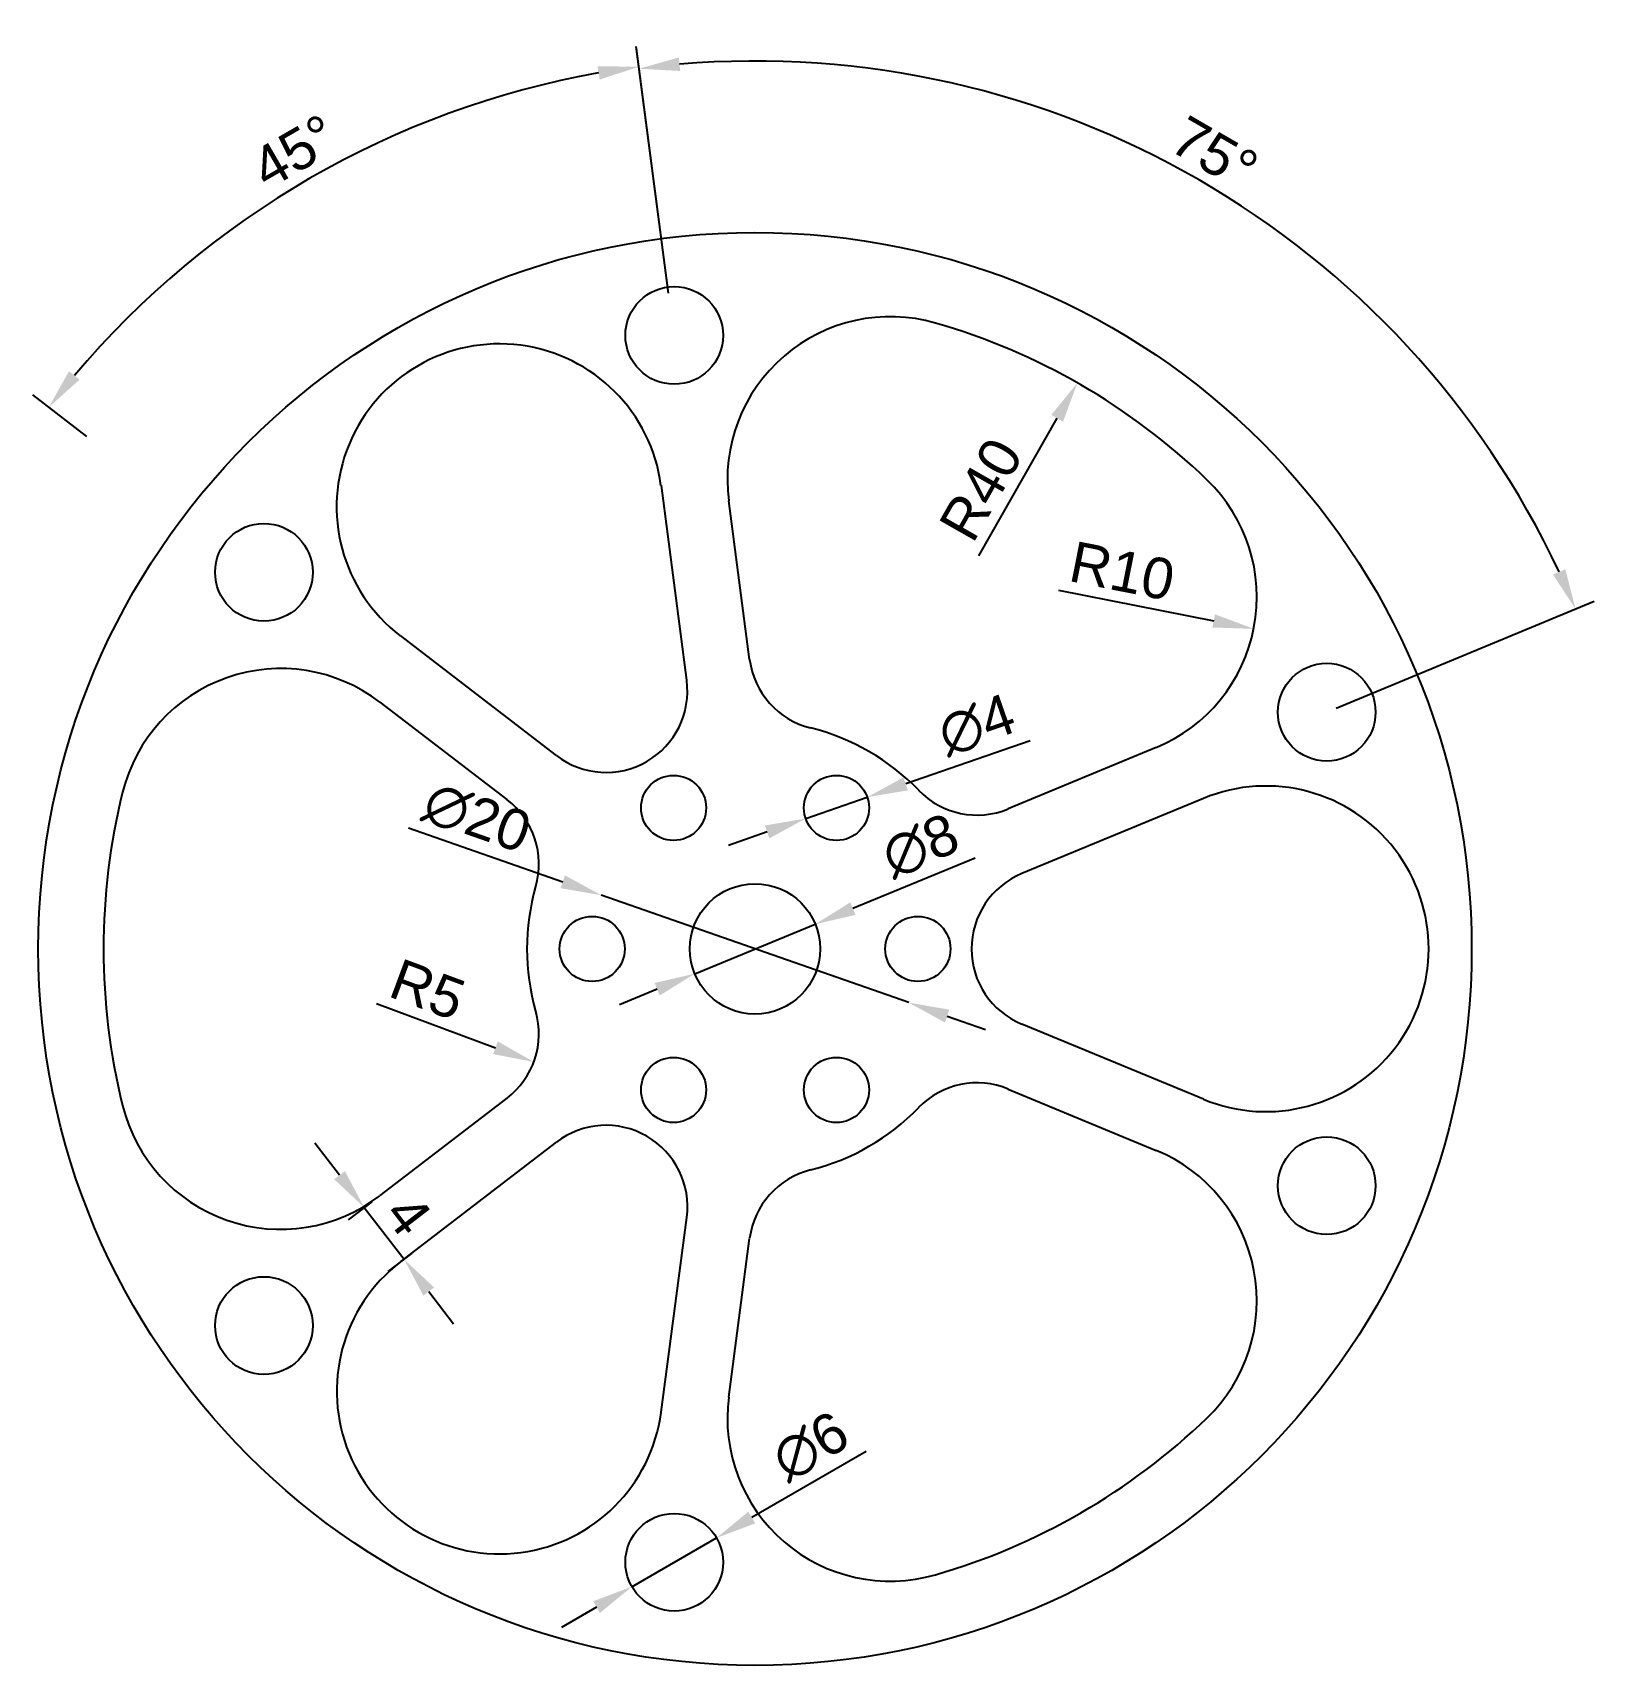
# Model space of a CAD drawing. Header units: millimetres. Extents: x 2362 to 2458, y 1778 to 1878.
import ezdxf

# ---------------------------------------------------------------- set-up
doc = ezdxf.new("R2010")
doc.units = ezdxf.units.MM
doc.layers.add('measures', color=1, linetype='Continuous')
doc.styles.get("Standard").update_dxf_attribs({"font": 'arial.ttf'})
doc.dimstyles.new('ISO-25', dxfattribs={"dimtxt": 2.5, "dimasz": 2.5, "dimexe": 1.25, "dimexo": 0.625, "dimtad": 1, "dimtxsty": 'Standard', "dimcen": 2.5, "dimadec": 0, "dimazin": 0, "dimtfac": 1, "dimtmove": 0, "dimatfit": 3, "dimfxl": 1, "dimarcsym": 0})

# ---------------------------------------------------------------- blocks, each defined once
blk = doc.blocks.new('*U14')
blk.add_circle((0, 0), 3)
blk = doc.blocks.new('*U15')
at = {"color": 0, "linetype": 'ByBlock', "lineweight": -2, "transparency": 16777216}
blk.add_blockref('*U14', (2376.04, 1844.64), dxfattribs=at)
for p, rotation in [((2441.29, 1836.05), 240), ((2401.23, 1783.84), 120)]:
    blk.add_blockref('*U14', p, dxfattribs=dict(at, rotation=rotation))
blk = doc.blocks.new('*U16')
blk.add_circle((0, 0), 3)
blk = doc.blocks.new('*U17')
at = {"color": 0, "linetype": 'ByBlock', "lineweight": -2, "transparency": 16777216}
for p, rotation in [((2401.23, 1859.19), 240), ((2441.29, 1806.97), 120.0000000000001)]:
    blk.add_blockref('*U16', p, dxfattribs=dict(at, rotation=rotation))
blk.add_blockref('*U16', (2376.04, 1798.38), dxfattribs=at)
blk = doc.blocks.new('*U18')
for p, q in [((3.02, 15.15), (10.82, 9.17)), ((10.82, -9.17), (3.02, -15.15))]:
    blk.add_line(p, q)
for centre, radius, start, end in [((-3.07, 7.22), 10, 52.5, 166.0782), ((7.78, 5.2), 5, 344.1183, 52.5), ((7.78, -5.2), 5, 307.5, 15.8817), ((-3.07, -7.22), 10, 193.9218, 307.5)]:
    blk.add_arc(centre, radius, start, end)
blk = doc.blocks.new('*U19')
at = {"color": 0, "linetype": 'ByBlock', "lineweight": -2, "transparency": 16777216}
for p, rotation in [((2419.21, 1844.07), 240), ((2419.21, 1798.95), 120)]:
    blk.add_blockref('*U18', p, dxfattribs=dict(at, rotation=rotation))
blk.add_blockref('*U18', (2380.14, 1821.51), dxfattribs=at)
blk = doc.blocks.new('*U20')
for p, q in [((9.15, 4.46), (10.72, -7.5)), ((-6.85, -4.78), (2.72, -12.12))]:
    blk.add_line(p, q)
for centre, radius, start, end in [((-0.77, 3.16), 10, 7.5, 232.5), ((5.77, -8.16), 5, 232.5, 7.5)]:
    blk.add_arc(centre, radius, start, end)
blk = doc.blocks.new('*U21')
at = {"color": 0, "linetype": 'ByBlock', "lineweight": -2, "transparency": 16777216}
blk.add_blockref('*U20', (2391.27, 1845.51), dxfattribs=at)
for p, rotation in [((2434.43, 1822.43), 240), ((2392.86, 1796.6), 120)]:
    blk.add_blockref('*U20', p, dxfattribs=dict(at, rotation=rotation))
blk = doc.blocks.new('*U22')
blk.add_circle((0, 0), 2)
blk = doc.blocks.new('*U23')
at = {"color": 0, "linetype": 'ByBlock', "lineweight": -2, "transparency": 16777216}
for p, rotation in [((2401.19, 1830.17), 299.9999999999999), ((2411.19, 1830.17), 239.9999999999999), ((2416.19, 1821.51), 180), ((2401.19, 1812.85), 59.99999999999999), ((2411.19, 1812.85), 120)]:
    blk.add_blockref('*U22', p, dxfattribs=dict(at, rotation=rotation))
blk.add_blockref('*U22', (2396.19, 1821.51), dxfattribs=at)
blk = doc.blocks.new('*D24')
at = {"layer": 'Defpoints', "color": 0, "transparency": 16777216}
for p in [(2385.27, 1872), (2400.97, 1861.17), (2365.66, 1852.61), (2406.19, 1821.51), (2406.19, 1821.51)]:
    blk.add_point(p, dxfattribs=at)
at = {"layer": 'measures', "color": 0, "lineweight": -2, "transparency": 16777216}
for p, q in [((2400.88, 1861.79), (2398.89, 1876.93)), ((2365.16, 1852.99), (2361.84, 1855.54))]:
    blk.add_line(p, q, dxfattribs=at)
blk.add_arc((2406.19, 1821.51), 54.65, 100.1213, 139.8787, dxfattribs=at)
at = {"layer": 'measures', "color": 0, "transparency": 16777216}
for points in [[(2396.52, 1875.72), (2396.65, 1874.9), (2399.05, 1875.69)], [(2364.72, 1856.47), (2364.07, 1856.99), (2362.83, 1854.78)]]:
    blk.add_solid(points, dxfattribs=at)
at = {"layer": 'measures', "color": 0, "transparency": 16777216, "insert": (2377.91, 1870.48), "char_height": 2.5, "attachment_point": 5, "rotation": 30}
blk.add_mtext('45°', dxfattribs=at)
blk = doc.blocks.new('*D25')
at = {"layer": 'Defpoints', "color": 0, "transparency": 16777216}
for p in [(2400.97, 1861.17), (2443.03, 1861.71), (2441.29, 1836.05), (2406.19, 1821.51), (2406.19, 1821.51)]:
    blk.add_point(p, dxfattribs=at)
at = {"layer": 'measures', "color": 0, "lineweight": -2, "transparency": 16777216}
for p, q in [((2400.88, 1861.79), (2398.91, 1876.81)), ((2441.87, 1836.29), (2457.72, 1842.86))]:
    blk.add_line(p, q, dxfattribs=at)
blk.add_arc((2406.19, 1821.51), 54.53, 25.1271, 94.8729, dxfattribs=at)
at = {"layer": 'measures', "color": 0, "transparency": 16777216}
for points in [[(2401.6, 1875.43), (2401.51, 1876.26), (2399.07, 1875.57)], [(2455.94, 1844.83), (2455.18, 1844.5), (2456.57, 1842.38)]]:
    blk.add_solid(points, dxfattribs=at)
at = {"layer": 'measures', "color": 0, "transparency": 16777216, "insert": (2434.4, 1870.38), "char_height": 2.5, "attachment_point": 5, "rotation": 330}
blk.add_mtext('75°', dxfattribs=at)
blk = doc.blocks.new('*D26')
at = {"layer": 'Defpoints', "color": 0, "transparency": 16777216}
for p in [(2425.98, 1856.27), (2406.19, 1821.51)]:
    blk.add_point(p, dxfattribs=at)
at = {"layer": 'measures', "color": 0, "lineweight": -2, "transparency": 16777216}
blk.add_line((2419.93, 1845.66), (2424.74, 1854.1), dxfattribs=at)
at = {"layer": 'measures', "color": 0, "transparency": 16777216}
blk.add_solid([(2424.38, 1854.31), (2425.1, 1853.89), (2425.98, 1856.27)], dxfattribs=at)
at = {"layer": 'measures', "color": 0, "transparency": 16777216, "insert": (2420.07, 1849.73), "char_height": 2.5, "attachment_point": 5, "rotation": 60.3466}
blk.add_mtext('R40', dxfattribs=at)
blk = doc.blocks.new('*D27')
at = {"layer": 'Defpoints', "color": 0, "transparency": 16777216}
for p in [(2427, 1843.12), (2436.81, 1841.17)]:
    blk.add_point(p, dxfattribs=at)
at = {"layer": 'measures', "color": 0, "lineweight": -2, "transparency": 16777216}
blk.add_line((2424.82, 1843.55), (2434.35, 1841.66), dxfattribs=at)
at = {"layer": 'measures', "color": 0, "transparency": 16777216}
blk.add_solid([(2434.43, 1842.06), (2434.27, 1841.25), (2436.81, 1841.17)], dxfattribs=at)
at = {"layer": 'measures', "color": 0, "transparency": 16777216, "insert": (2428.73, 1844.71), "char_height": 2.5, "attachment_point": 5, "rotation": 348.7468}
blk.add_mtext('R10', dxfattribs=at)
blk = doc.blocks.new('*D28')
at = {"layer": 'Defpoints', "color": 0, "transparency": 16777216}
for p in [(2413.08, 1830.83), (2409.3, 1829.52)]:
    blk.add_point(p, dxfattribs=at)
at = {"layer": 'measures', "color": 0, "lineweight": -2, "transparency": 16777216}
for p, q in [((2423.09, 1834.3), (2415.44, 1831.65)), ((2409.3, 1829.52), (2413.08, 1830.83)), ((2406.94, 1828.7), (2404.57, 1827.87))]:
    blk.add_line(p, q, dxfattribs=at)
at = {"layer": 'measures', "color": 0, "transparency": 16777216}
for points in [[(2415.3, 1832.04), (2415.57, 1831.25), (2413.08, 1830.83)], [(2406.8, 1829.09), (2407.07, 1828.3), (2409.3, 1829.52)]]:
    blk.add_solid(points, dxfattribs=at)
at = {"layer": 'measures', "color": 0, "transparency": 16777216, "insert": (2419.8, 1835.25), "char_height": 2.5, "attachment_point": 5, "rotation": 19.1507}
blk.add_mtext('∅4', dxfattribs=at)
blk = doc.blocks.new('*D30')
at = {"layer": 'Defpoints', "color": 0, "transparency": 16777216}
for p in [(2387.91, 1816.31), (2392.6, 1814.57)]:
    blk.add_point(p, dxfattribs=at)
at = {"layer": 'measures', "color": 0, "lineweight": -2, "transparency": 16777216}
blk.add_line((2382.94, 1818.16), (2390.26, 1815.44), dxfattribs=at)
at = {"layer": 'measures', "color": 0, "transparency": 16777216}
blk.add_solid([(2390.4, 1815.83), (2390.11, 1815.05), (2392.6, 1814.57)], dxfattribs=at)
at = {"layer": 'measures', "color": 0, "transparency": 16777216, "insert": (2386.09, 1819.01), "char_height": 2.5, "attachment_point": 5, "rotation": 339.6316}
blk.add_mtext('R5', dxfattribs=at)
blk = doc.blocks.new('*D31')
at = {"layer": 'Defpoints', "color": 0, "transparency": 16777216}
for p in [(2396.75, 1824.81), (2415.63, 1818.21)]:
    blk.add_point(p, dxfattribs=at)
at = {"layer": 'measures', "color": 0, "lineweight": -2, "transparency": 16777216}
for p, q in [((2384.91, 1828.95), (2394.39, 1825.63)), ((2415.63, 1818.21), (2396.75, 1824.81)), ((2417.99, 1817.39), (2420.35, 1816.56))]:
    blk.add_line(p, q, dxfattribs=at)
at = {"layer": 'measures', "color": 0, "transparency": 16777216}
for points in [[(2394.52, 1826.03), (2394.25, 1825.24), (2396.75, 1824.81)], [(2418.12, 1817.78), (2417.85, 1816.99), (2415.63, 1818.21)]]:
    blk.add_solid(points, dxfattribs=at)
at = {"layer": 'measures', "color": 0, "transparency": 16777216, "insert": (2389.12, 1829.56), "char_height": 2.5, "attachment_point": 5, "rotation": 340.7398}
blk.add_mtext('∅20', dxfattribs=at)
blk = doc.blocks.new('*D32')
at = {"layer": 'Defpoints', "color": 0, "transparency": 16777216}
for p in [(2403.83, 1785.34), (2398.63, 1782.34)]:
    blk.add_point(p, dxfattribs=at)
at = {"layer": 'measures', "color": 0, "lineweight": -2, "transparency": 16777216}
for p, q in [((2413.01, 1790.64), (2405.99, 1786.59)), ((2398.63, 1782.34), (2403.83, 1785.34)), ((2396.46, 1781.09), (2394.3, 1779.84))]:
    blk.add_line(p, q, dxfattribs=at)
at = {"layer": 'measures', "color": 0, "transparency": 16777216}
for points in [[(2405.78, 1786.95), (2406.2, 1786.23), (2403.83, 1785.34)], [(2396.26, 1781.45), (2396.67, 1780.73), (2398.63, 1782.34)]]:
    blk.add_solid(points, dxfattribs=at)
at = {"layer": 'measures', "color": 0, "transparency": 16777216, "insert": (2409.6, 1790.95), "char_height": 2.5, "attachment_point": 5, "rotation": 30}
blk.add_mtext('∅6', dxfattribs=at)
blk = doc.blocks.new('*D33')
at = {"layer": 'Defpoints', "color": 0, "transparency": 16777216}
for p in [(2383.16, 1806.36), (2385.59, 1803.19), (2384.64, 1802.45)]:
    blk.add_point(p, dxfattribs=at)
at = {"layer": 'measures', "color": 0, "lineweight": -2, "transparency": 16777216}
for p, q in [((2380.68, 1807.61), (2379.16, 1809.59)), ((2382.66, 1805.98), (2381.21, 1804.87)), ((2382.2, 1805.63), (2384.64, 1802.45)), ((2385.1, 1802.81), (2383.64, 1801.69)), ((2386.16, 1800.47), (2387.68, 1798.49))]:
    blk.add_line(p, q, dxfattribs=at)
at = {"layer": 'measures', "color": 0, "transparency": 16777216}
for points in [[(2381.01, 1807.86), (2380.35, 1807.36), (2382.2, 1805.63)], [(2386.49, 1800.72), (2385.83, 1800.22), (2384.64, 1802.45)]]:
    blk.add_solid(points, dxfattribs=at)
at = {"layer": 'measures', "color": 0, "transparency": 16777216, "insert": (2384.91, 1805.18), "char_height": 2.5, "attachment_point": 5, "rotation": 307.5}
blk.add_mtext('4', dxfattribs=at)
blk = doc.blocks.new('*D34')
at = {"layer": 'Defpoints', "color": 0, "transparency": 16777216}
for p in [(2409.89, 1823.03), (2402.49, 1819.99)]:
    blk.add_point(p, dxfattribs=at)
at = {"layer": 'measures', "color": 0, "lineweight": -2, "transparency": 16777216}
for p, q in [((2419.7, 1827.08), (2412.2, 1823.99)), ((2402.49, 1819.99), (2409.89, 1823.03)), ((2400.18, 1819.03), (2397.87, 1818.08))]:
    blk.add_line(p, q, dxfattribs=at)
at = {"layer": 'measures', "color": 0, "transparency": 16777216}
for points in [[(2412.04, 1824.37), (2412.36, 1823.6), (2409.89, 1823.03)], [(2400.02, 1819.42), (2400.34, 1818.65), (2402.49, 1819.99)]]:
    blk.add_solid(points, dxfattribs=at)
at = {"layer": 'measures', "color": 0, "transparency": 16777216, "insert": (2416.35, 1827.83), "char_height": 2.5, "attachment_point": 5, "rotation": 22.3937}
blk.add_mtext('∅8', dxfattribs=at)

msp = doc.modelspace()

# ---------------------------------------------------------------- linework, layer by layer
for radius in [44, 4]:
    msp.add_circle((2406.187, 1821.511), radius)
for radius, start, end in [(40, 46.07818, 73.92182), (14, 44.11827, 75.88173), (40, 166.07818, 193.92182), (14, 164.11827, 195.88173), (14, 284.11827, 315.88173), (40, 286.07818, 313.92182)]:
    msp.add_arc((2406.187, 1821.511), radius, start, end)
msp.add_point((2406.187, 1821.511))

# ---------------------------------------------------------------- block references
for name in ['*U19', '*U17', '*U21', '*U15', '*U23']:
    msp.add_blockref(name, (0, 0))

# ---------------------------------------------------------------- dimensions: what is measured, and where the dimension line sits
at = {"layer": 'measures'}
for base, line1, picture, middle in [((2443.027, 1861.714), ((2406.187, 1821.511), (2441.295, 1836.053)), '*D25', (2434.4, 1870.377)), ((2385.274, 1872), ((2406.187, 1821.511), (2365.657, 1852.611)), '*D24', (2377.914, 1870.481))]:
    dim = msp.add_angular_dim_2l(base=base, line1=line1, line2=((2406.187, 1821.511), (2400.966, 1861.169)), dimstyle='ISO-25', dxfattribs=at)
    dim.commit()
    dim.dimension.update_dxf_attribs({"geometry": picture, "text_midpoint": middle})
for center, mpoint, picture, middle in [((2406.187, 1821.511), (2425.977, 1856.272), '*D26', (2421.719, 1848.792)), ((2426.997, 1843.12), (2436.805, 1841.168), '*D27', (2428.363, 1842.848)), ((2387.912, 1816.312), (2392.6, 1814.571), '*D30', (2385.428, 1817.234))]:
    dim = msp.add_radius_dim(center=center, mpoint=mpoint, dimstyle='ISO-25', dxfattribs=at)
    dim.commit()
    dim.dimension.update_dxf_attribs({"geometry": picture, "text_midpoint": middle, "dimtype": 164})
for p1, p2, picture, middle in [((2409.298, 1829.515), (2413.076, 1830.827), '*D28', (2420.444, 1833.386)), ((2415.627, 1818.213), (2396.747, 1824.81), '*D31', (2388.466, 1827.703)), ((2398.629, 1782.336), (2403.825, 1785.336), '*D32', (2410.583, 1789.238))]:
    dim = msp.add_diameter_dim_2p(p1=p1, p2=p2, dimstyle='ISO-25', dxfattribs=at)
    dim.commit()
    dim.dimension.update_dxf_attribs({"geometry": picture, "text_midpoint": middle})
dim = msp.add_diameter_dim_2p(p1=(2402.489, 1819.987), p2=(2409.885, 1823.035), dimstyle='ISO-25', dxfattribs=at)
dim.commit()
dim.dimension.update_dxf_attribs({"geometry": '*D34', "text_midpoint": (2417.104, 1826.009), "dimtype": 163})
dim = msp.add_aligned_dim(p1=(2383.156, 1806.36), p2=(2385.591, 1803.186), distance=-1.204, dimstyle='ISO-25', dxfattribs=at)
dim.commit()
dim.dimension.update_dxf_attribs({"geometry": '*D33', "text_midpoint": (2384.906, 1805.182)})

doc.saveas('drawing.dxf')
